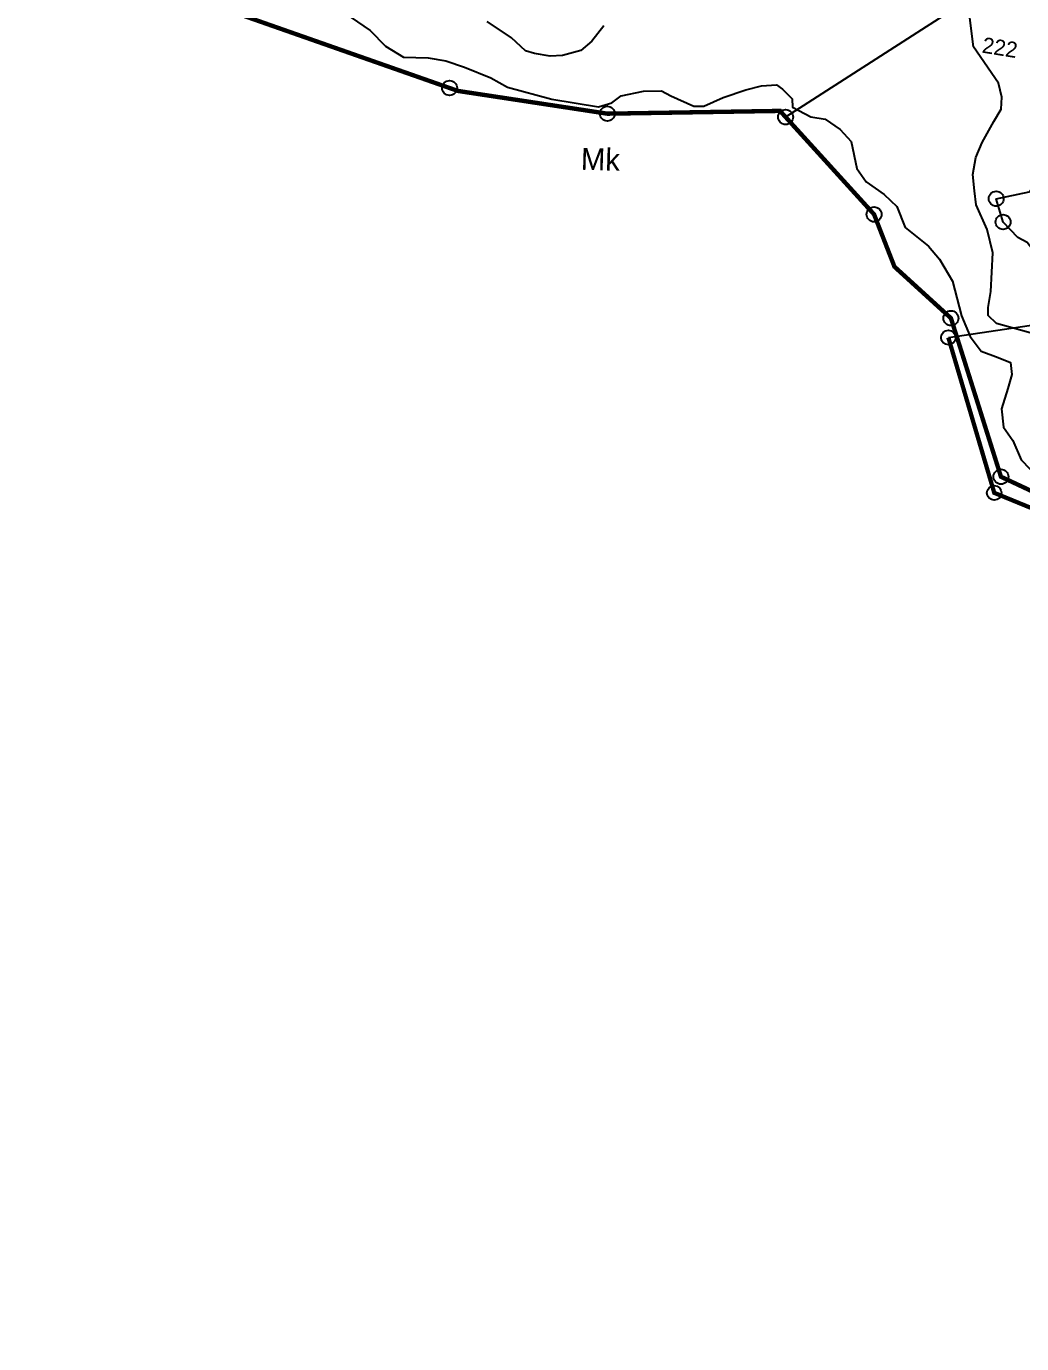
# Model space of a CAD drawing. Header units: metres. Extents: x 317818 to 324787, y 1863824 to 1868617.
# Drawn here: x 320340 to 320943, y 1865193 to 1865991 of the extents above; entities that cross this region are included whole.
import ezdxf

# ---------------------------------------------------------------- set-up
doc = ezdxf.new("R2010")
doc.units = ezdxf.units.M
for name, color, linetype in [('OFF', 1, 'Continuous'), ('POLY_HATCH', 12, 'Continuous'), ('POLY_PARCEL', 6, 'Continuous'), ('SYM_STONE', 1, 'Continuous'), ('TEXT_MAPOUT', 7, 'Continuous'), ('TEXT_PARCEL', 7, 'Continuous'), ('V_BOUND_LINE', 7, 'Continuous')]:
    doc.layers.add(name, color=color, linetype=linetype)
doc.styles.add('TEXT_MAP', font='')
doc.styles.get('TEXT_MAP').set_extended_font_data('Kruti Dev 050')

# ---------------------------------------------------------------- blocks, each defined once
blk = doc.blocks.new('STONE')
blk.add_circle((0, 0), 0.851)
blk = doc.blocks.new('155')
at = {"layer": 'POLY_HATCH'}
for points in [[(568.25, 88.78), (571.41, 87.3), (573.45, 85.81), (575.68, 84.89), (578.46, 85.26), (580.51, 85.26), (582.73, 84.89), (585.89, 84.14), (587.93, 83.4), (593.13, 82.85), (598.52, 82.85), (599.97, 83.56), (600.9, 84.49), (603.32, 85.42), (605.36, 85.79), (606.47, 85.42), (609.26, 84.68), (610.37, 84.86), (612.42, 86.16), (614.83, 87.46), (616.5, 88.2), (618.17, 88.57), (618.92, 88.2), (620.22, 87.27), (620.4, 86.34), (622.63, 85.6), (624.3, 85.6), (626.16, 84.68), (627.64, 83.56), (628.76, 80.6), (630.06, 79.3), (632.29, 78.19), (633.96, 77.08), (635.26, 74.85), (638.23, 73.18), (639.71, 71.89), (641.57, 69.66), (643.24, 65.95), (644.58, 63.77), (646.07, 62.29), (648.11, 61.92), (649.6, 61.55), (649.97, 60.25), (649.78, 58.58), (649.41, 56.17), (649.97, 54.14), (651.27, 52.84), (652.57, 50.8), (654.8, 49.13)], [(651.55, 65.25), (647.29, 65.7), (646.23, 66.46), (646.08, 67.37), (646.08, 69.19), (645.62, 73.59), (644.53, 76.12), (642.85, 78.7), (642.4, 80.22), (641.94, 82.04), (641.94, 84.01), (642.4, 85.83), (643.31, 88.41), (643.92, 89.92), (643.77, 91.29), (643.16, 92.81), (639.66, 96.45), (638.14, 101.75)], [(597.65, 92.08), (596.58, 90.11), (595.52, 88.89), (593.55, 87.98), (592.18, 87.68), (590.35, 87.68), (589.29, 87.83), (587.47, 89.04), (584.43, 90.41)]]:
    blk.add_lwpolyline(points, dxfattribs=at)
at = {"layer": 'POLY_PARCEL'}
for points in [[(642.16, 105.2), (619.79, 85.11)], [(652.36, 72.53), (649.28, 75.39), (648.13, 75.77), (646.2, 77.25), (645, 79.75), (648.59, 81.12), (650.25, 83.85), (653.72, 84.3), (656.06, 85.55), (659.3, 81.23), (662.02, 82.22), (663.63, 79.98), (663.58, 79.08), (662.84, 78.28), (661.53, 77.48), (663.41, 74.75), (665.97, 72.48)]]:
    blk.add_lwpolyline(points, dxfattribs=at)
at = {"layer": 'V_BOUND_LINE', "const_width": 0.5}
for points in [[(490.35, 75.4), (535.26, 90.51), (582.41, 82.08), (599.66, 82.24), (619.06, 85.7), (619.79, 85.11)], [(619.79, 85.11), (631.53, 75.76), (634.78, 70.24), (642.08, 65.47), (650.6, 48.53), (663.13, 44.96), (662.97, 40.08)]]:
    blk.add_lwpolyline(points, dxfattribs=at)
at = {"layer": 'SYM_STONE'}
for p in [(619.79, 85.11), (599.66, 82.24), (645, 79.75), (646.2, 77.25), (631.53, 75.76), (642.08, 65.47), (650.6, 48.53)]:
    blk.add_blockref('STONE', p, dxfattribs=at)
at = {"layer": 'SYM_STONE', "ltscale": 10}
blk.add_blockref('STONE', (581.42, 82.26), dxfattribs=at)
at = {"layer": 'TEXT_MAPOUT', "style": 'TEXT_MAP'}
blk.add_text('Mk', height=2.5, rotation=7.5811, dxfattribs=at).set_placement((597.67, 75.44))
at = {"layer": 'TEXT_PARCEL', "style": 'TEXT_MAP'}
blk.add_text('222', height=1.8, dxfattribs=at).set_placement((640.66, 95.94))
blk = doc.blocks.new('248')
at = {"layer": 'OFF'}
blk.add_lwpolyline([(22.67, 514.78), (69.87, 529.62)], dxfattribs=at)
at = {"layer": 'V_BOUND_LINE', "const_width": 0.5}
blk.add_lwpolyline([(94, 407.42), (88.41, 412.19), (87.58, 419.12), (76.66, 434.17), (68.58, 439.85), (67.36, 454.18), (59.2, 461.21), (44.06, 472.25), (42.33, 482.84), (43.74, 494.65), (30.8, 497.71), (22.67, 514.78)], dxfattribs=at)
at = {"layer": 'SYM_STONE'}
for p in [(22.67, 514.78), (30.8, 497.71)]:
    blk.add_blockref('STONE', p, dxfattribs=at)
blk = doc.blocks.new('d625')
for name, p, xscale, yscale, zscale, rotation in [('155', (317478.48, 1866015.21), 5.310259715450155, 5.310259715450155, 5.310259715450155, 350.8118324319711), ('248', (320364.51, 1863182.32), 5.188968893892758, 5.188968893892758, 5.188968893892758, 351.006167876583)]:
    blk.add_blockref(name, p, dxfattribs=dict(xscale=xscale, yscale=yscale, zscale=zscale, rotation=rotation))

msp = doc.modelspace()

# ---------------------------------------------------------------- block references
msp.add_blockref('d625', (0, 0))

doc.saveas('drawing.dxf')
